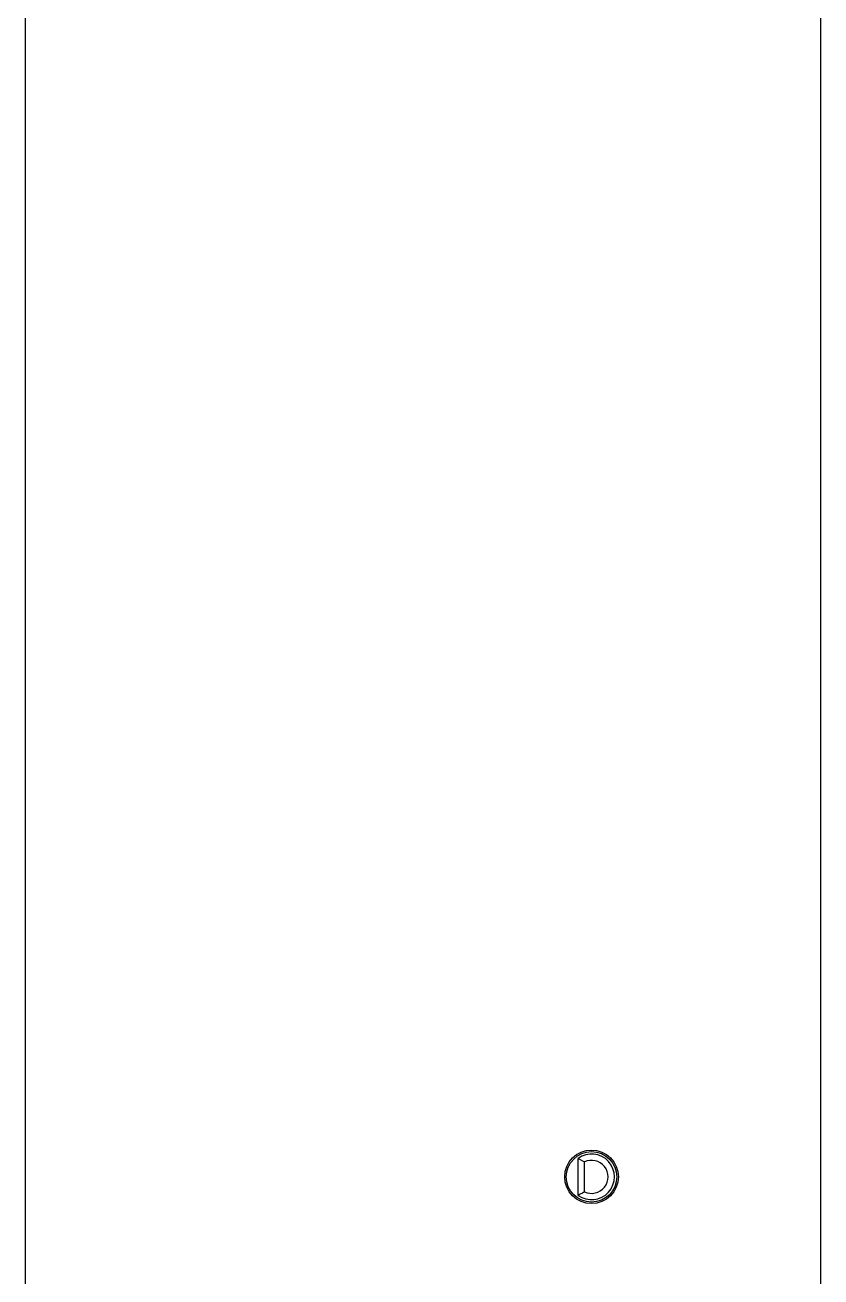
# Model space of a CAD drawing. Header units: millimetres. Extents: x 0 to 841, y 0 to 594.
# Drawn here: x 277.86 to 303.1, y 149.53 to 189.23 of the extents above; entities that cross this region are included whole.
import ezdxf

# ---------------------------------------------------------------- set-up
doc = ezdxf.new("R2010")
doc.units = ezdxf.units.MM
doc.header["$LTSCALE"] = 46.255
doc.layers.add('ASSEM_MEM', color=7, linetype='CONTINUOUS')

msp = doc.modelspace()

# ---------------------------------------------------------------- linework, layer by layer
at = {"layer": 'ASSEM_MEM', "color": 7, "linetype": 'CONTINUOUS'}
for p, q in [((303.102, 80.79), (303.102, 248.79)), ((277.862, 230), (277.862, 123.679)), ((295.402, 152.112), (295.402, 153.287)), ((295.602, 152.225), (295.602, 153.174))]:
    msp.add_line(p, q, dxfattribs=at)
for points in [[(295.402, 153.287), (295.471, 153.251), (295.537, 153.213), (295.602, 153.174)], [(295.602, 152.225), (295.538, 152.186), (295.471, 152.149), (295.402, 152.112)]]:
    msp.add_lwpolyline(points, dxfattribs=at)
for radius in [0.85, 0.8]:
    msp.add_circle((295.827, 152.7), radius, dxfattribs=at)
for radius, start, end in [(0.725, 234.1117, 125.8883), (0.525, 244.6231, 115.3769)]:
    msp.add_arc((295.827, 152.7), radius, start, end, dxfattribs=at)

doc.saveas('drawing.dxf')
